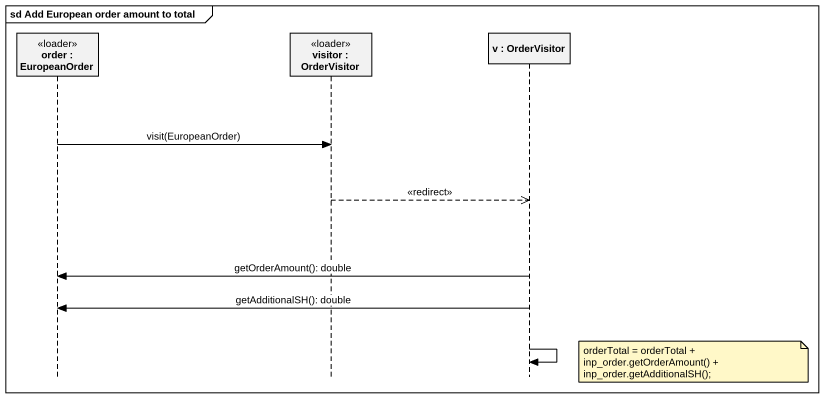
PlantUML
@startuml
mainframe sd Add European order amount to total
hide footbox
participant "order : EuropeanOrder" as order <<loader>>
participant "visitor : OrderVisitor" as visitor <<loader>>
participant "v : OrderVisitor" as v

order -> visitor : visit(EuropeanOrder)
visitor -->> v : <<redirect>>
v -> order : getOrderAmount(): double
v -> order : getAdditionalSH(): double
v -> v
note right of v : orderTotal = orderTotal + inp_order.getOrderAmount() + inp_order.getAdditionalSH();
@enduml
